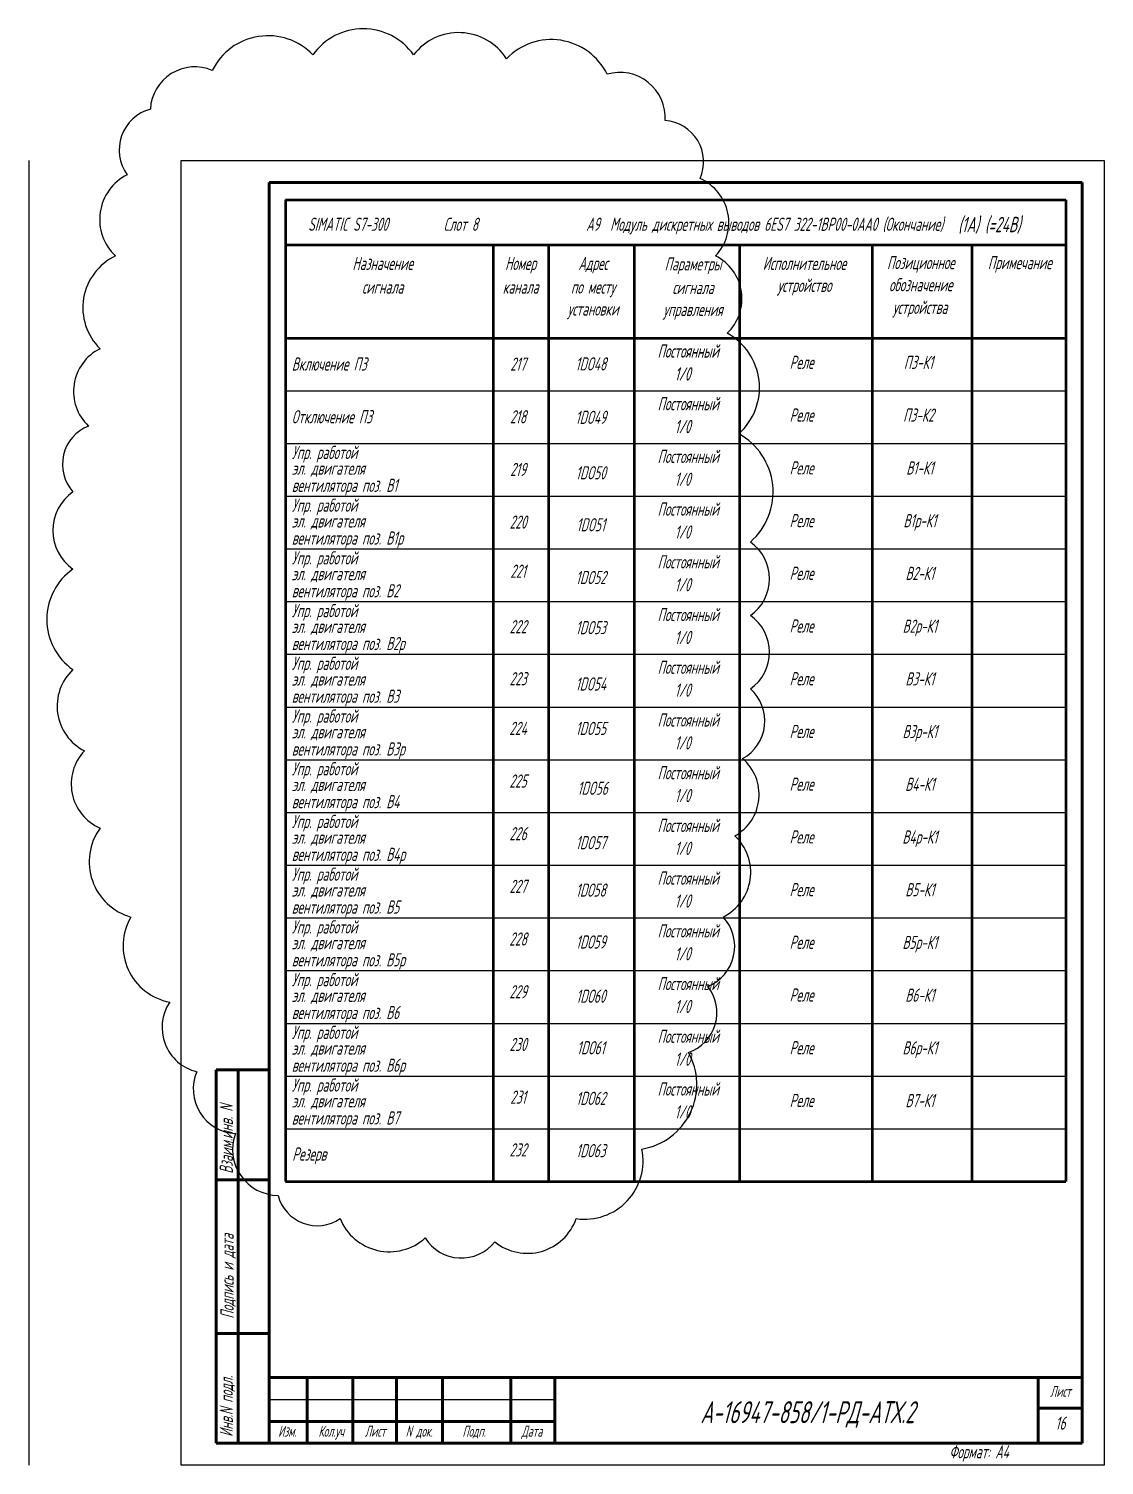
# Model space of a CAD drawing. Header units: millimetres. Extents: x -680 to 9204, y -4430 to 7779.
# Drawn here: x 4390 to 4634.7, y 2890.6 to 3217.6 of the extents above; entities that cross this region are included whole.
import ezdxf
from ezdxf.enums import TextEntityAlignment as Align

# ---------------------------------------------------------------- set-up
doc = ezdxf.new("R2010")
doc.units = ezdxf.units.MM
doc.layers.get('Defpoints').update_dxf_attribs({"color": 33})
for name, color, linetype, lineweight in [('Выноска', 137, 'Continuous', 20), ('Обводка', 6, 'Continuous', 25), ('Текст_КИП', 2, 'Continuous', 25)]:
    doc.layers.add(name, color=color, linetype=linetype, lineweight=lineweight)
doc.styles.add('Simplex', font='simplex.shx', dxfattribs={"width": 0.7, "oblique": 15})

msp = doc.modelspace()

# ---------------------------------------------------------------- linework, layer by layer
at = {"lineweight": 60}
for p, q in [((4444.655, 2895.566), (4444.655, 3182.566)), ((4444.655, 3182.566), (4629.655, 3182.566)), ((4629.655, 3182.566), (4629.655, 2895.566)), ((4432.655, 2895.566), (4432.655, 2980.566)), ((4444.655, 2980.566), (4432.655, 2980.566)), ((4437.655, 2895.566), (4437.655, 2980.566)), ((4444.655, 2955.566), (4432.655, 2955.566)), ((4444.655, 2920.566), (4432.655, 2920.566)), ((4629.655, 2910.566), (4444.655, 2910.566)), ((4453.33, 2910.566), (4453.33, 2895.566)), ((4463.69, 2910.566), (4463.69, 2895.566)), ((4473.639, 2910.566), (4473.639, 2895.566)), ((4484.092, 2910.566), (4484.092, 2895.566)), ((4499.655, 2910.566), (4499.655, 2895.566)), ((4509.655, 2910.566), (4509.655, 2895.566)), ((4619.655, 2910.566), (4619.655, 2895.566)), ((4444.655, 2900.566), (4509.655, 2900.566)), ((4619.655, 2903.566), (4629.655, 2903.566)), ((4444.655, 2895.566), (4432.655, 2895.566)), ((4629.655, 2895.566), (4444.655, 2895.566))]:
    msp.add_line(p, q, dxfattribs=at)
at = {"layer": 'Defpoints'}
for p, q in [((4389.987, 3187.566), (4389.987, 2890.566)), ((4424.642, 3187.566), (4634.642, 3187.566)), ((4424.642, 2890.566), (4424.642, 3187.566)), ((4634.655, 3187.566), (4634.655, 2890.566)), ((4634.642, 2890.566), (4424.642, 2890.566))]:
    msp.add_line(p, q, dxfattribs=at)
at = {"layer": 'Defpoints', "color": 2}
msp.add_lwpolyline([(4498.668, 3210.725, 0.5205671), (4477.533, 3211.605, 0.5205671), (4477.533, 3211.605, 0.5205671), (4454.636, 3211.605, 0.5205671), (4454.636, 3211.605, 0.5205671), (4431.74, 3208.085, 0.5205671), (4431.74, 3208.085, 0.5205671), (4417.65, 3199.284, 0.5205671), (4417.65, 3199.284, 0.5205671), (4412.366, 3184.324, 0.5205671), (4412.366, 3184.324, 0.5205671), (4409.724, 3165.843, 0.5205671), (4409.724, 3165.843, 0.5205671), (4406.202, 3144.723, 0.5205671), (4406.202, 3144.723, 0.5205671), (4403.56, 3127.122, 0.5205671), (4403.56, 3127.122, 0.5205671), (4400.038, 3112.162, 0.5205671), (4400.038, 3112.162, 0.5205671), (4400.038, 3094.561, 0.5205671), (4400.038, 3094.561, 0.5205671), (4400.038, 3071.681, 0.5205671), (4400.038, 3071.681, 0.5205671), (4402.679, 3053.2, 0.5205671), (4402.679, 3053.2, 0.5205671), (4406.202, 3035.599, 0.5205671), (4406.202, 3035.599, 0.5205671), (4413.247, 3015.359, 0.5205671), (4413.247, 3015.359, 0.5205671), (4422.053, 2995.998, 0.5205671), (4422.053, 2995.998, 0.5205671), (4428.218, 2980.158, 0.5205671), (4428.218, 2980.158, 0.5205671), (4437.024, 2966.077, 0.5205671), (4437.024, 2966.077, 0.5205671), (4446.711, 2951.997, 0.5205671), (4446.711, 2951.997, 0.5205671), (4460.801, 2946.717, 0.5205671), (4460.801, 2946.717, 0.5205671), (4480.175, 2942.317, 0.5205671), (4480.175, 2942.317, 0.5205671), (4496.026, 2941.437, 0.5205671), (4496.026, 2941.437, 0.5205671), (4514.519, 2946.717, 0.5205671), (4514.519, 2946.717, 0.5205671), (4529.49, 2962.557, 0.5205671), (4529.49, 2962.557, 0.5205671), (4540.057, 2984.558, 0.5205671), (4540.057, 2984.558, 0.5205671), (4544.46, 2999.518, 0.5205671), (4544.46, 2999.518, 0.5205671), (4547.983, 3015.359, 0.5205671), (4547.983, 3015.359, 0.5205671), (4550.625, 3033.839, 0.5205671), (4550.625, 3033.839, 0.5205671), (4552.386, 3051.44, 0.5205671), (4552.386, 3051.44, 0.5205671), (4554.147, 3067.28, 0.5205671), (4554.147, 3067.28, 0.5205671), (4554.147, 3084.001, 0.5205671), (4554.147, 3084.001, 0.5205671), (4554.147, 3100.721, 0.5205671), (4554.147, 3100.721, 0.5205671), (4551.505, 3125.362, 0.5205671), (4551.505, 3125.362, 0.5205671), (4548.863, 3148.243, 0.5205671), (4548.863, 3148.243, 0.5205671), (4546.221, 3165.843, 0.5205671), (4546.221, 3165.843, 0.5205671), (4542.699, 3183.444, 0.5205671), (4542.699, 3183.444, 0.5205671), (4534.773, 3196.644, 0.5205671), (4534.773, 3196.644, 0.5205671), (4521.564, 3207.204, 0.5205671), (4521.564, 3207.204, 0.5205671)], format="xyb", close=True, dxfattribs=at)
at = {"layer": 'Выноска', "color": 1, "lineweight": 50}
for p, q in [((4448.395, 3178.627), (4448.395, 2955.191)), ((4448.395, 3178.627), (4625.916, 3178.627)), ((4625.916, 3178.627), (4625.916, 2955.191)), ((4448.395, 3168.361), (4625.916, 3168.361)), ((4495.605, 3168.361), (4495.605, 2955.191)), ((4508.224, 3168.361), (4508.224, 2955.191)), ((4527.677, 3168.361), (4527.677, 2955.191)), ((4551.674, 3168.361), (4551.674, 2955.191)), ((4581.873, 3168.361), (4581.873, 2955.191)), ((4604.557, 3168.361), (4604.557, 2955.191)), ((4448.395, 3147.117), (4625.916, 3147.117)), ((4448.395, 2955.191), (4625.916, 2955.191))]:
    msp.add_line(p, q, dxfattribs=at)
at = {"layer": 'Обводка', "linetype": 'Continuous'}
for p, q in [((4448.395, 3135.131), (4625.916, 3135.131)), ((4448.395, 3123.145), (4625.916, 3123.145)), ((4448.395, 3111.159), (4625.916, 3111.159)), ((4448.395, 3099.159), (4625.916, 3099.159)), ((4448.395, 3087.159), (4625.916, 3087.159)), ((4448.395, 3075.159), (4625.916, 3075.159)), ((4448.395, 3063.159), (4625.916, 3063.159)), ((4477.709, 3063.159), (4551.674, 3063.159)), ((4448.395, 3051.159), (4625.916, 3051.159)), ((4448.395, 3039.159), (4625.916, 3039.159)), ((4477.709, 3039.159), (4551.674, 3039.159)), ((4448.395, 3027.159), (4625.916, 3027.159)), ((4448.395, 3015.159), (4625.916, 3015.159)), ((4448.395, 3003.159), (4625.916, 3003.159)), ((4448.395, 2991.159), (4625.916, 2991.159)), ((4477.709, 2991.159), (4551.674, 2991.159)), ((4448.395, 2979.159), (4625.916, 2979.159)), ((4448.395, 2967.159), (4625.916, 2967.159))]:
    msp.add_line(p, q, dxfattribs=at)
at = {"layer": 'Обводка', "color": 155}
msp.add_line((4444.655, 2905.566), (4509.655, 2905.566), dxfattribs=at)

# ---------------------------------------------------------------- texts
at = {"layer": 'Defpoints', "lineweight": -3, "style": 'Simplex', "oblique": 15, "width": 0.6}
msp.add_text('(1A) (=24В)', height=3.5, dxfattribs=at).set_placement((4608.493, 3171.245), align=Align.CENTER)
at = {"layer": 'Текст_КИП', "color": 3, "style": 'Simplex', "oblique": 15, "width": 0.6}
for s, height, p in [('SIMATIC S7-300', 3, (4462.642, 3171.558)), ('Слот 8', 3, (4488.278, 3171.558)), ('А9  Модуль дискретных выводов 6ES7 322-1BP00-0АА0 (Окончание)', 3, (4557.388, 3171.558)), ('Назначение', 3, (4470.498, 3162.647)), ('Номер', 3, (4501.876, 3162.647)), ('Адрес', 3, (4518.344, 3162.647)), ('Параметры', 3, (4541.093, 3162.533)), ('Исполнительное', 3, (4566.442, 3162.647)), ('Позиционное', 3, (4592.907, 3162.833)), ('Примечание', 3, (4615.426, 3162.833)), ('сигнала', 3, (4470.498, 3157.266)), ('канала', 3, (4501.876, 3157.266)), ('по месту', 3, (4518.344, 3157.266)), ('сигнала', 3, (4541.093, 3157.153)), ('устройство', 3, (4566.442, 3157.647)), ('обозначение', 3, (4592.907, 3157.791)), ('устройства', 3, (4592.752, 3152.647)), ('установки', 3, (4518.344, 3152.266)), ('управления', 3, (4541.093, 3152.153)), ('Постоянный', 3, (4540, 3142.723)), ('217', 3, (4501.292, 3139.72)), ('Постоянный', 3, (4540, 3142.681)), ('П3-К1', 3, (4592.379, 3140.114)), ('1/0', 3, (4538.736, 3137.517)), ('1/0', 3, (4538.736, 3137.476)), ('Постоянный', 3, (4540, 3130.723)), ('Постоянный', 3, (4540, 3130.695)), ('218', 3, (4501.292, 3127.733)), ('П3-К2', 3, (4592.379, 3128.114)), ('1/0', 3, (4538.736, 3125.517)), ('1/0', 3, (4538.736, 3125.49)), ('Постоянный', 3, (4540, 3118.709)), ('219', 3, (4501.292, 3115.747)), ('1/0', 3, (4538.736, 3113.504)), ('В1-К1', 3, (4592.691, 3116.077)), ('220', 3, (4501.292, 3103.761)), ('Постоянный', 3, (4540, 3106.709)), ('В1р-К1', 3, (4592.691, 3104.077)), ('1/0', 3, (4538.736, 3101.504)), ('Постоянный', 3, (4540, 3094.709)), ('221', 3, (4501.292, 3092.586)), ('В2-К1', 3, (4592.691, 3092.077)), ('1/0', 3, (4538.736, 3089.504)), ('Постоянный', 3, (4540, 3082.709)), ('222', 3, (4501.292, 3079.946)), ('1/0', 3, (4538.736, 3077.504)), ('В2р-К1', 3, (4592.691, 3080.077)), ('223', 3, (4501.292, 3068.109)), ('Постоянный', 3, (4540, 3070.709)), ('В3-К1', 3, (4592.691, 3068.077)), ('1/0', 3, (4538.736, 3065.504)), ('Постоянный', 3, (4540, 3058.709)), ('224', 3, (4501.292, 3056.803)), ('В3р-К1', 3, (4592.691, 3056.077)), ('1/0', 3, (4538.736, 3053.504)), ('225', 3, (4501.292, 3044.817)), ('Постоянный', 3, (4540, 3046.709)), ('1/0', 3, (4538.736, 3041.504)), ('В4-К1', 3, (4592.691, 3044.077)), ('226', 3, (4501.292, 3032.831)), ('Постоянный', 3, (4540, 3034.709)), ('В4р-К1', 3, (4592.691, 3032.077)), ('1/0', 3, (4538.736, 3029.504)), ('Постоянный', 3, (4540, 3022.709)), ('227', 3, (4501.292, 3020.845)), ('В5-К1', 3, (4592.691, 3020.077)), ('1/0', 3, (4538.736, 3017.504)), ('228', 3, (4501.292, 3008.859)), ('Постоянный', 3, (4540, 3010.709)), ('1/0', 3, (4538.736, 3005.504)), ('В5р-К1', 3, (4592.691, 3008.077)), ('229', 3, (4501.292, 2996.859)), ('Постоянный', 3, (4540, 2998.709)), ('В6-К1', 3, (4592.691, 2996.077)), ('1/0', 3, (4538.736, 2993.504)), ('Постоянный', 3, (4540, 2986.709)), ('230', 3, (4501.292, 2984.859)), ('В6р-К1', 3, (4592.691, 2984.077)), ('1/0', 3, (4538.736, 2981.504)), ('231', 3, (4501.292, 2972.859)), ('Постоянный', 3, (4540, 2974.709)), ('1/0', 3, (4538.736, 2969.504)), ('В7-К1', 3, (4592.691, 2972.077)), ('232', 3, (4501.292, 2960.859)), ('Лист', 2.5, (4624.678, 2906.138)), ('16', 3, (4624.678, 2898.667)), ('Изм.', 2.5, (4448.798, 2897.07)), ('Кол.уч', 2.5, (4458.798, 2897.07)), ('Лист', 2.5, (4468.798, 2897.07)), ('N док.', 2.5, (4478.798, 2897.07)), ('Подп.', 2.5, (4491.298, 2897.07)), ('Дата', 2.5, (4504.45, 2897.07)), ('Формат: А4', 3, (4606.17, 2892.146))]:
    msp.add_text(s, height=height, dxfattribs=at).set_placement(p, align=Align.CENTER)
at = {"layer": 'Текст_КИП', "color": 7, "style": 'Simplex', "oblique": 15, "width": 0.6}
for s, p in [('Включение П3', (4449.826, 3139.742)), ('Отключение П3', (4449.826, 3127.742)), ('Упр. работой', (4449.826, 3119.608)), ('эл. двигателя', (4449.826, 3116.024)), ('вентилятора поз. В1', (4449.826, 3112.127)), ('Упр. работой', (4449.826, 3107.608)), ('эл. двигателя', (4449.826, 3104.024)), ('вентилятора поз. В1р', (4449.826, 3100.127)), ('Упр. работой', (4449.826, 3095.608)), ('эл. двигателя', (4449.826, 3092.024)), ('вентилятора поз. В2', (4449.826, 3088.127)), ('Упр. работой', (4449.826, 3083.608)), ('эл. двигателя', (4449.826, 3080.024)), ('вентилятора поз. В2р', (4449.826, 3076.127)), ('Упр. работой', (4449.826, 3071.608)), ('эл. двигателя', (4449.826, 3068.024)), ('вентилятора поз. В3', (4449.826, 3064.127)), ('Упр. работой', (4449.826, 3059.608)), ('эл. двигателя', (4449.826, 3056.024)), ('вентилятора поз. В3р', (4449.826, 3052.127)), ('Упр. работой', (4449.826, 3047.608)), ('эл. двигателя', (4449.826, 3044.024)), ('вентилятора поз. В4', (4449.826, 3040.127)), ('Упр. работой', (4449.826, 3035.608)), ('эл. двигателя', (4449.826, 3032.024)), ('вентилятора поз. В4р', (4449.826, 3028.127)), ('Упр. работой', (4449.826, 3023.608)), ('эл. двигателя', (4449.826, 3020.024)), ('вентилятора поз. В5', (4449.826, 3016.127)), ('Упр. работой', (4449.826, 3011.608)), ('эл. двигателя', (4449.826, 3008.024)), ('вентилятора поз. В5р', (4449.826, 3004.127)), ('Упр. работой', (4449.826, 2999.608)), ('эл. двигателя', (4449.826, 2996.024)), ('вентилятора поз. В6', (4449.826, 2992.127))]:
    msp.add_text(s, height=3, dxfattribs=at).set_placement(p)
at = {"layer": 'Текст_КИП', "style": 'Simplex', "oblique": 15, "width": 0.6}
for s, p in [('1DO48', (4517.838, 3139.772)), ('Реле', (4565.79, 3140.118)), ('1DO49', (4517.838, 3127.61)), ('Реле', (4565.79, 3128.118)), ('1DO50', (4517.838, 3114.987)), ('Реле', (4565.79, 3116.105)), ('Реле', (4565.79, 3104.105)), ('1DO51', (4517.838, 3103.151)), ('1DO52', (4517.838, 3091.151)), ('Реле', (4565.79, 3092.105)), ('1DO53', (4517.838, 3079.748)), ('Реле', (4565.79, 3080.105)), ('Реле', (4565.79, 3068.105)), ('1DO54', (4517.838, 3066.907)), ('1DO55', (4517.838, 3056.793)), ('Реле', (4565.79, 3056.105)), ('1DO56', (4518.241, 3043.187)), ('Реле', (4565.79, 3044.105)), ('Реле', (4565.79, 3032.105)), ('1DO57', (4517.838, 3030.795)), ('1DО58', (4517.838, 3019.99)), ('Реле', (4565.79, 3020.105)), ('1DО59', (4517.838, 3008.185)), ('Реле', (4565.79, 3008.105)), ('1DО60', (4517.838, 2995.844)), ('Реле', (4565.79, 2996.105)), ('1DО61', (4517.838, 2984.105)), ('Реле', (4565.79, 2984.105)), ('1DО62', (4517.838, 2972.588)), ('Реле', (4565.79, 2972.105)), ('1DО63', (4517.838, 2960.682))]:
    msp.add_text(s, height=3, dxfattribs=at).set_placement(p, align=Align.CENTER)
at = {"layer": 'Текст_КИП', "color": 6, "style": 'Simplex', "oblique": 15, "width": 0.6}
for s, p in [('Упр. работой', (4449.826, 2987.608)), ('эл. двигателя', (4449.826, 2984.024)), ('вентилятора поз. В6р', (4449.826, 2980.127)), ('Упр. работой', (4449.826, 2975.608)), ('эл. двигателя', (4449.826, 2972.024)), ('вентилятора поз. В7', (4449.826, 2968.127))]:
    msp.add_text(s, height=3, dxfattribs=at).set_placement(p)
at = {"layer": 'Текст_КИП', "style": 'Simplex', "oblique": 15, "width": 0.6}
for s, p in [('Взаим.инв. N', (4436.418, 2956.933)), ('Подпись и дата', (4436.628, 2923.938)), ('Инв.N подл.', (4436.418, 2897.037))]:
    msp.add_text(s, height=3, rotation=90, dxfattribs=at).set_placement(p)
for s, height, p in [('Резерв', 3, (4449.942, 2959.901)), ('А-16947-858/1-РД-АТХ.2', 5, (4542.776, 2900.146))]:
    msp.add_text(s, height=height, dxfattribs=at).set_placement(p)

doc.saveas('drawing.dxf')
